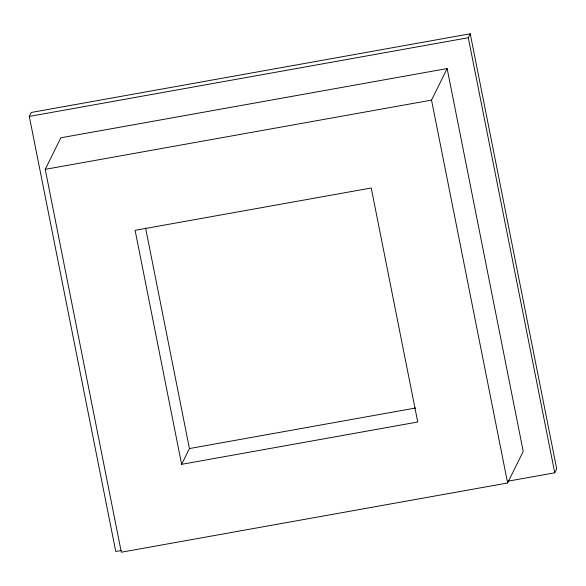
<?xml version="1.0" encoding="UTF-8"?>
<svg xmlns="http://www.w3.org/2000/svg" width="586" height="586" viewBox="0 0 586 586"><rect width="100%" height="100%" fill="white"/><g stroke="black" fill="none" stroke-linecap="round" stroke-linejoin="round"><path stroke-width="0.88" d="M121.163 550.518L115.764 551.485L29.3 116.416L31.248 112.468L470.236 33.783L556.7 468.851L554.752 472.799L507.974 481.187M45.232 169.354L60.827 137.798L447.133 68.555L523.225 451.418L507.63 482.974L121.324 552.217L45.232 169.354L431.538 100.111L447.133 68.555M181.623 464.332L135.117 230.32L371.231 187.996L417.737 422.008L181.623 464.332L189.425 448.554L145.592 227.991M554.752 472.799L468.287 37.724L470.236 33.783M29.3 116.416L468.287 37.724M189.425 448.554L415.62 408.002M431.538 100.111L507.63 482.974"/></g></svg>
